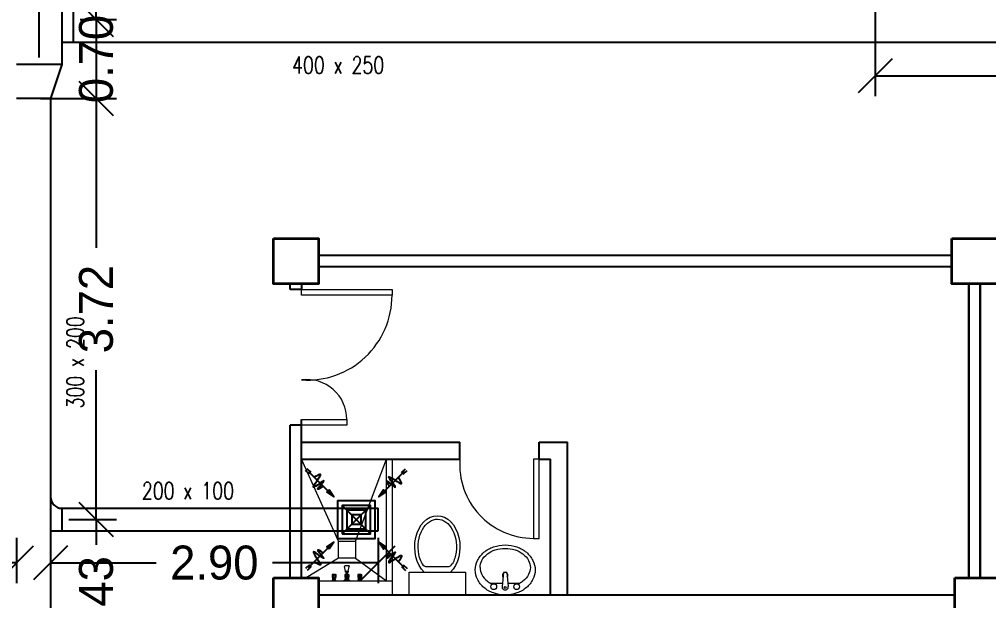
# Model space of a CAD drawing. Header units: inches. Extents: x 57 to 217, y -85 to 29.
# Drawn here: x 176.32 to 184.89, y -12.95 to -7.81 of the extents above; entities that cross this region are included whole.
import ezdxf

# ---------------------------------------------------------------- set-up
doc = ezdxf.new("R2010")
doc.units = ezdxf.units.IN
doc.header["$MEASUREMENT"] = 0
for name, color, linetype in [('AIR', 7, 'Continuous'), ('AIR-00', 8, 'Continuous'), ('AIR-03', 30, 'Continuous'), ('dimen', 7, 'Continuous'), ('ducting label', 7, 'Continuous'), ('exhaust', 7, 'Continuous')]:
    doc.layers.add(name, color=color, linetype=linetype)
doc.styles.add('Arch-Dim', font='simplex.shx', dxfattribs={"width": 0.75})
doc.dimstyles.new('Copy of dimension', dxfattribs={"dimtxt": 0.3, "dimasz": 0.3, "dimexe": 0.18, "dimexo": 0.0625, "dimgap": 0.09, "dimtad": 0, "dimzin": 0, "dimdsep": 46, "dimtxsty": 'Standard', "dimblk": 'OBLIQUE', "dimcen": 0.09, "dimclrd": 256, "dimclre": 256, "dimclrt": 256, "dimadec": 0, "dimazin": 0, "dimtfac": 1, "dimtofl": 0, "dimtmove": 0, "dimatfit": 3, "dimldrblk": 'OBLIQUE', "dimfxl": 1, "dimtolj": 1, "dimtzin": 0, "dimarcsym": 0})

# ---------------------------------------------------------------- blocks, each defined once
blk = doc.blocks.new('GRILL-C-IN')
at = {"layer": 'AIR-00', "ltscale": 3}
for p, q in [((-0.623, 0.601), (-0.674, 0.651)), ((-0.601, 0.623), (-0.651, 0.674)), ((0.601, 0.623), (0.651, 0.674)), ((0.623, 0.601), (0.674, 0.651)), ((-0.637, 0.637), (-0.3, 0.3)), ((0.637, 0.637), (0.3, 0.3)), ((-0.637, -0.637), (-0.3, -0.3)), ((0.637, -0.637), (0.3, -0.3)), ((-0.623, -0.601), (-0.674, -0.651)), ((-0.601, -0.623), (-0.651, -0.674)), ((0.601, -0.623), (0.651, -0.674)), ((0.623, -0.601), (0.674, -0.651))]:
    blk.add_line(p, q, dxfattribs=at)
at = {"layer": 'AIR-00', "color": 50}
for p, q in [((-0.188, 0.187), (0.187, -0.188)), ((0.187, 0.187), (-0.188, -0.188))]:
    blk.add_line(p, q, dxfattribs=at)
at = {"layer": 'AIR-00', "ltscale": 3}
for points in [[(-0.362, 0.393), (-0.393, 0.362), (-0.3, 0.3)], [(0.393, 0.362), (0.362, 0.393), (0.3, 0.3)], [(-0.362, -0.393), (-0.393, -0.362), (-0.3, -0.3)], [(0.393, -0.362), (0.362, -0.393), (0.3, -0.3)]]:
    blk.add_lwpolyline(points, close=True, dxfattribs=at)
at = {"layer": 'AIR-00', "color": 50}
for points in [[(-0.188, -0.188), (0.187, -0.188), (0.187, 0.187), (-0.188, 0.187)], [(-0.125, -0.125), (0.125, -0.125), (0.125, 0.125), (-0.125, 0.125)], [(-0.062, -0.062), (0.062, -0.062), (0.062, 0.062), (-0.062, 0.062)]]:
    blk.add_lwpolyline(points, close=True, dxfattribs=at)
at = {"layer": 'AIR-00', "ltscale": 3}
for points in [[(-0.441, 0.441), (-0.512, 0.404), (-0.432, 0.514), (-0.568, 0.43), (-0.477, 0.6), (-0.561, 0.561)], [(0.441, 0.441), (0.404, 0.512), (0.514, 0.432), (0.43, 0.568), (0.6, 0.477), (0.561, 0.561)], [(-0.441, -0.441), (-0.512, -0.404), (-0.432, -0.514), (-0.568, -0.43), (-0.477, -0.6), (-0.561, -0.561)], [(0.441, -0.441), (0.404, -0.512), (0.514, -0.432), (0.43, -0.568), (0.6, -0.477), (0.561, -0.561)]]:
    blk.add_spline(points, degree=3, dxfattribs=at)
for points in [[(-0.3, 0.3), (-0.362, 0.393), (-0.393, 0.362)], [(0.3, 0.3), (0.393, 0.362), (0.362, 0.393)], [(-0.3, -0.3), (-0.362, -0.393), (-0.393, -0.362)], [(0.3, -0.3), (0.393, -0.362), (0.362, -0.393)]]:
    blk.add_solid(points, dxfattribs=at)
at = {"layer": 'AIR-03', "color": 6}
blk.add_lwpolyline([(-0.25, -0.25), (0.25, -0.25), (0.25, 0.25), (-0.25, 0.25)], close=True, dxfattribs=at)
blk = doc.blocks.new('_Oblique')
at = {"color": 0, "linetype": 'ByBlock', "lineweight": -2}
blk.add_line((-0.5, -0.5), (0.5, 0.5), dxfattribs=at)
blk = doc.blocks.new('*D41')
at = {"layer": 'Defpoints', "color": 0, "transparency": 16777216}
for p in [(176.7991, 8.9234), (176.7991, -7.8096), (177.003, -7.8096)]:
    blk.add_point(p, dxfattribs=at)
at = {"layer": 'dimen', "lineweight": -2, "transparency": 16777216}
for p, q in [((176.8616, 8.9234), (177.183, 8.9234)), ((177.003, 8.9234), (177.003, 1.1969)), ((177.003, -7.8096), (177.003, -0.0831)), ((176.8616, -7.8096), (177.183, -7.8096))]:
    blk.add_line(p, q, dxfattribs=at)
at = {"layer": 'dimen', "lineweight": -2, "transparency": 16777216, "xscale": 0.3, "yscale": 0.3, "zscale": 0.3}
for p, rotation in [((177.003, 8.9234), 90), ((177.003, -7.8096), 270)]:
    blk.add_blockref('_Oblique', p, dxfattribs=dict(at, rotation=rotation))
at = {"layer": 'dimen', "transparency": 16777216, "insert": (177.003, 0.5569), "char_height": 0.3, "attachment_point": 5, "rotation": 90}
blk.add_mtext('\\A1;16.73', dxfattribs=at)
blk = doc.blocks.new('*D43')
at = {"layer": 'Defpoints', "color": 0, "transparency": 16777216}
for p in [(176.7991, -7.8096), (176.4491, -8.5096), (177.003, -8.5096)]:
    blk.add_point(p, dxfattribs=at)
at = {"layer": 'dimen', "lineweight": -2, "transparency": 16777216}
for p, q in [((176.8616, -7.8096), (177.183, -7.8096)), ((177.003, -7.8096), (177.003, -8.5096)), ((176.5116, -8.5096), (177.183, -8.5096))]:
    blk.add_line(p, q, dxfattribs=at)
at = {"layer": 'dimen', "lineweight": -2, "transparency": 16777216, "xscale": 0.3, "yscale": 0.3, "zscale": 0.3}
for p, rotation in [((177.003, -7.8096), 90), ((177.003, -8.5096), 270)]:
    blk.add_blockref('_Oblique', p, dxfattribs=dict(at, rotation=rotation))
at = {"layer": 'dimen', "transparency": 16777216, "insert": (177.003, -8.1596), "char_height": 0.3, "attachment_point": 5, "rotation": 90}
blk.add_mtext('\\A1;0.70', dxfattribs=at)
blk = doc.blocks.new('*D44')
at = {"layer": 'Defpoints', "color": 0, "transparency": 16777216}
for p in [(176.4491, -8.5096), (176.6991, -12.2305), (177.003, -12.2305)]:
    blk.add_point(p, dxfattribs=at)
at = {"layer": 'dimen', "lineweight": -2, "transparency": 16777216}
for p, q in [((176.5116, -8.5096), (177.183, -8.5096)), ((177.003, -8.5096), (177.003, -9.8301)), ((177.003, -12.2305), (177.003, -10.9101)), ((176.7616, -12.2305), (177.183, -12.2305))]:
    blk.add_line(p, q, dxfattribs=at)
at = {"layer": 'dimen', "lineweight": -2, "transparency": 16777216, "xscale": 0.3, "yscale": 0.3, "zscale": 0.3}
for p, rotation in [((177.003, -8.5096), 90), ((177.003, -12.2305), 270)]:
    blk.add_blockref('_Oblique', p, dxfattribs=dict(at, rotation=rotation))
at = {"layer": 'dimen', "transparency": 16777216, "insert": (177.003, -10.3701), "char_height": 0.3, "attachment_point": 5, "rotation": 90}
blk.add_mtext('\\A1;3.72', dxfattribs=at)
blk = doc.blocks.new('*D45')
at = {"layer": 'Defpoints', "color": 0, "transparency": 16777216}
for p in [(176.6991, -12.2305), (176.6991, -13.6569), (177.003, -13.6569)]:
    blk.add_point(p, dxfattribs=at)
at = {"layer": 'dimen', "lineweight": -2, "transparency": 16777216}
for p, q in [((176.7616, -12.2305), (177.183, -12.2305)), ((177.003, -12.2305), (177.003, -12.4537)), ((177.003, -13.6569), (177.003, -13.4337)), ((176.7616, -13.6569), (177.183, -13.6569))]:
    blk.add_line(p, q, dxfattribs=at)
at = {"layer": 'dimen', "lineweight": -2, "transparency": 16777216, "xscale": 0.3, "yscale": 0.3, "zscale": 0.3}
for p, rotation in [((177.003, -12.2305), 90), ((177.003, -13.6569), 270)]:
    blk.add_blockref('_Oblique', p, dxfattribs=dict(at, rotation=rotation))
at = {"layer": 'dimen', "transparency": 16777216, "insert": (177.003, -12.9437), "char_height": 0.3, "attachment_point": 5, "rotation": 90}
blk.add_mtext('\\A1;1.43', dxfattribs=at)
blk = doc.blocks.new('*D46')
at = {"layer": 'Defpoints', "color": 0, "transparency": 16777216}
for p in [(174.9457, -12.3305), (176.2991, -12.3305), (174.9457, -12.6124)]:
    blk.add_point(p, dxfattribs=at)
at = {"layer": 'dimen', "lineweight": -2, "transparency": 16777216}
for p, q in [((174.9457, -12.393), (174.9457, -12.7924)), ((176.2991, -12.393), (176.2991, -12.7924)), ((174.9457, -12.6124), (175.1324, -12.6124)), ((176.2991, -12.6124), (176.1124, -12.6124))]:
    blk.add_line(p, q, dxfattribs=at)
at = {"layer": 'dimen', "lineweight": -2, "transparency": 16777216, "xscale": 0.3, "yscale": 0.3, "zscale": 0.3, "rotation": 180}
blk.add_blockref('_Oblique', (174.9457, -12.6124), dxfattribs=at)
at = {"layer": 'dimen', "lineweight": -2, "transparency": 16777216, "xscale": 0.3, "yscale": 0.3, "zscale": 0.3}
blk.add_blockref('_Oblique', (176.2991, -12.6124), dxfattribs=at)
at = {"layer": 'dimen', "transparency": 16777216, "insert": (175.6224, -12.6124), "char_height": 0.3, "attachment_point": 5}
blk.add_mtext('\\A1;1.35', dxfattribs=at)
blk = doc.blocks.new('*D48')
at = {"layer": 'Defpoints', "color": 0, "transparency": 16777216}
for p in [(176.5991, -12.3305), (179.4968, -12.3305), (179.4968, -12.6124)]:
    blk.add_point(p, dxfattribs=at)
at = {"layer": 'dimen', "lineweight": -2, "transparency": 16777216}
for p, q in [((176.5991, -12.393), (176.5991, -12.7924)), ((179.4968, -12.393), (179.4968, -12.7924)), ((176.5991, -12.6124), (177.5329, -12.6124)), ((179.4968, -12.6124), (178.5629, -12.6124))]:
    blk.add_line(p, q, dxfattribs=at)
at = {"layer": 'dimen', "lineweight": -2, "transparency": 16777216, "xscale": 0.3, "yscale": 0.3, "zscale": 0.3, "rotation": 180}
blk.add_blockref('_Oblique', (176.5991, -12.6124), dxfattribs=at)
at = {"layer": 'dimen', "lineweight": -2, "transparency": 16777216, "xscale": 0.3, "yscale": 0.3, "zscale": 0.3}
blk.add_blockref('_Oblique', (179.4968, -12.6124), dxfattribs=at)
at = {"layer": 'dimen', "transparency": 16777216, "insert": (178.0479, -12.6124), "char_height": 0.3, "attachment_point": 5}
blk.add_mtext('\\A1;2.90', dxfattribs=at)
blk = doc.blocks.new('*D64')
at = {"layer": 'Defpoints', "color": 0, "transparency": 16777216}
for p in [(183.8912, -7.3394), (183.8912, -7.5096), (176.4991, -8.2096)]:
    blk.add_point(p, dxfattribs=at)
at = {"layer": 'dimen', "lineweight": -2, "transparency": 16777216}
for p, q in [((176.4991, -8.1471), (176.4991, -7.1594)), ((183.8912, -7.4471), (183.8912, -7.1594)), ((176.4991, -7.3394), (179.6551, -7.3394)), ((183.8912, -7.3394), (180.7351, -7.3394))]:
    blk.add_line(p, q, dxfattribs=at)
at = {"layer": 'dimen', "lineweight": -2, "transparency": 16777216, "xscale": 0.3, "yscale": 0.3, "zscale": 0.3, "rotation": 180}
blk.add_blockref('_Oblique', (176.4991, -7.3394), dxfattribs=at)
at = {"layer": 'dimen', "lineweight": -2, "transparency": 16777216, "xscale": 0.3, "yscale": 0.3, "zscale": 0.3}
blk.add_blockref('_Oblique', (183.8912, -7.3394), dxfattribs=at)
at = {"layer": 'dimen', "transparency": 16777216, "insert": (180.1951, -7.3394), "char_height": 0.3, "attachment_point": 5}
blk.add_mtext('\\A1;7.39', dxfattribs=at)
blk = doc.blocks.new('*D65')
at = {"layer": 'Defpoints', "color": 0, "transparency": 16777216}
for p in [(183.8912, -7.5096), (186.9985, -8.1096), (186.9985, -8.3082)]:
    blk.add_point(p, dxfattribs=at)
at = {"layer": 'dimen', "lineweight": -2, "transparency": 16777216}
for p, q in [((183.8912, -7.5721), (183.8912, -8.4882)), ((186.9985, -8.1721), (186.9985, -8.4882)), ((183.8912, -8.3082), (185.0049, -8.3082)), ((186.9985, -8.3082), (185.8849, -8.3082))]:
    blk.add_line(p, q, dxfattribs=at)
at = {"layer": 'dimen', "lineweight": -2, "transparency": 16777216, "xscale": 0.3, "yscale": 0.3, "zscale": 0.3, "rotation": 180}
blk.add_blockref('_Oblique', (183.8912, -8.3082), dxfattribs=at)
at = {"layer": 'dimen', "lineweight": -2, "transparency": 16777216, "xscale": 0.3, "yscale": 0.3, "zscale": 0.3}
blk.add_blockref('_Oblique', (186.9985, -8.3082), dxfattribs=at)
at = {"layer": 'dimen', "transparency": 16777216, "insert": (185.4449, -8.3082), "char_height": 0.3, "attachment_point": 5}
blk.add_mtext('\\A1;3.11', dxfattribs=at)

msp = doc.modelspace()

# ---------------------------------------------------------------- linework, layer by layer
at = {"color": 8, "lineweight": 25}
for p, q in [((184.5699, -9.8967), (178.9699, -9.8967)), ((184.5699, -9.9967), (178.9699, -9.9967)), ((178.7199, -10.1967), (178.7199, -10.1467)), ((178.8199, -10.1967), (178.7199, -10.1967)), ((178.8199, -10.1467), (178.8199, -10.1967)), ((184.7199, -12.7446), (184.7199, -10.1467)), ((184.7199, -10.1467), (184.7199, -12.7446)), ((184.8199, -12.7446), (184.8199, -10.1467)), ((184.8199, -10.1467), (184.8199, -12.7446)), ((178.7199, -12.7467), (178.7199, -11.3967)), ((178.8199, -11.3967), (178.7199, -11.3967)), ((178.7199, -12.7467), (178.7199, -11.3967)), ((178.8199, -12.7467), (178.8199, -11.3467)), ((178.9699, -12.8967), (184.5948, -12.8967))]:
    msp.add_line(p, q, dxfattribs=at)
at = {"color": 8, "lineweight": 25, "ltscale": 0.3}
for p, q in [((178.8199, -11.5467), (180.2199, -11.5467)), ((180.2199, -11.6967), (180.2199, -11.5467)), ((180.9199, -11.5467), (181.1699, -11.5467)), ((180.9199, -11.6967), (180.9199, -11.5467)), ((181.1699, -12.8967), (181.1699, -11.5467)), ((178.8199, -11.6967), (180.2199, -11.6967)), ((180.9199, -11.6967), (181.0199, -11.6967)), ((181.0199, -12.8967), (181.0199, -11.6967))]:
    msp.add_line(p, q, dxfattribs=at)
at = {"color": 8, "lineweight": 9, "ltscale": 0.3}
for p, q in [((179.1449, -12.4217), (178.8199, -11.6967)), ((179.2949, -12.4217), (179.5699, -11.6967)), ((179.1449, -12.5717), (178.8605, -12.7467)), ((179.2949, -12.5717), (179.5699, -12.7717))]:
    msp.add_line(p, q, dxfattribs=at)
at = {"color": 8, "lineweight": 9}
for p, q in [((178.8199, -12.6467), (178.8199, -12.7467)), ((179.2075, -12.6863), (179.199, -12.6444)), ((179.2392, -12.6398), (179.2005, -12.6398)), ((179.2322, -12.6863), (179.2407, -12.6444)), ((179.9293, -12.6467), (180.1103, -12.6467)), ((178.7199, -12.6967), (178.7199, -12.7467)), ((179.0892, -12.7709), (179.0926, -12.7641)), ((179.0932, -12.7145), (179.0896, -12.7164)), ((179.0896, -12.7164), (179.1229, -12.7164)), ((179.0896, -12.7164), (179.0896, -12.7384)), ((179.0896, -12.7384), (179.0918, -12.7424)), ((179.0922, -12.7442), (179.0922, -12.7501)), ((179.0922, -12.7501), (179.093, -12.7524)), ((179.0922, -12.7501), (179.1202, -12.7501)), ((179.0926, -12.7641), (179.1199, -12.7641)), ((179.093, -12.7384), (179.1003, -12.7384)), ((179.093, -12.7524), (179.1195, -12.7524)), ((179.0931, -12.7252), (179.0931, -12.7374)), ((179.0932, -12.713), (179.1193, -12.713)), ((179.0932, -12.713), (179.0932, -12.7145)), ((179.0932, -12.7145), (179.1193, -12.7145)), ((179.0949, -12.7641), (179.0949, -12.7524)), ((179.1002, -12.7251), (179.1002, -12.7372)), ((179.1194, -12.7384), (179.1121, -12.7384)), ((179.1123, -12.7251), (179.1123, -12.7372)), ((179.1176, -12.7641), (179.1176, -12.7524)), ((179.1193, -12.713), (179.1193, -12.7145)), ((179.1193, -12.7145), (179.1229, -12.7164)), ((179.1193, -12.7252), (179.1193, -12.7374)), ((179.1202, -12.7501), (179.1195, -12.7524)), ((179.1233, -12.7709), (179.1199, -12.7641)), ((179.1202, -12.7442), (179.1202, -12.7501)), ((179.1229, -12.7384), (179.1207, -12.7424)), ((179.1229, -12.7164), (179.1229, -12.7384)), ((179.2025, -12.7659), (179.1909, -12.7717)), ((179.2373, -12.7562), (179.2025, -12.7563)), ((179.2025, -12.7563), (179.2025, -12.7659)), ((179.2373, -12.7659), (179.2025, -12.7659)), ((179.2025, -12.7659), (179.2373, -12.7659)), ((179.2068, -12.7145), (179.2032, -12.7164)), ((179.2032, -12.7164), (179.2123, -12.7164)), ((179.2032, -12.7164), (179.2032, -12.7383)), ((179.2032, -12.7383), (179.2054, -12.7424)), ((179.2058, -12.7442), (179.2058, -12.7501)), ((179.2058, -12.7501), (179.2123, -12.7501)), ((179.2058, -12.7501), (179.2066, -12.7524)), ((179.2066, -12.7383), (179.2123, -12.7383)), ((179.2066, -12.7524), (179.2123, -12.7524)), ((179.2068, -12.713), (179.2123, -12.713)), ((179.2068, -12.713), (179.2068, -12.7145)), ((179.2068, -12.7145), (179.2123, -12.7145)), ((179.2068, -12.7252), (179.2068, -12.7373)), ((179.2075, -12.6939), (179.2075, -12.6863)), ((179.2075, -12.6863), (179.2322, -12.6863)), ((179.2075, -12.6863), (179.2322, -12.6863)), ((179.2322, -12.6939), (179.2075, -12.6939)), ((179.2085, -12.7563), (179.2085, -12.7524)), ((179.2123, -12.6939), (179.2123, -12.7563)), ((179.2123, -12.7563), (179.2274, -12.7562)), ((179.2274, -12.7562), (179.2274, -12.6939)), ((179.2274, -12.713), (179.2329, -12.713)), ((179.2274, -12.7145), (179.2329, -12.7145)), ((179.2274, -12.7164), (179.2365, -12.7164)), ((179.2331, -12.7383), (179.2274, -12.7383)), ((179.2274, -12.7501), (179.2339, -12.7501)), ((179.2274, -12.7524), (179.2331, -12.7524)), ((179.2312, -12.7562), (179.2312, -12.7524)), ((179.2322, -12.6863), (179.2322, -12.6939)), ((179.2329, -12.713), (179.2329, -12.7145)), ((179.2329, -12.7145), (179.2365, -12.7164)), ((179.2329, -12.7252), (179.2329, -12.7373)), ((179.2339, -12.7501), (179.2331, -12.7524)), ((179.2339, -12.7442), (179.2339, -12.7501)), ((179.2365, -12.7383), (179.2343, -12.7424)), ((179.2365, -12.7164), (179.2365, -12.7383)), ((179.2373, -12.7659), (179.2373, -12.7562)), ((179.2488, -12.7717), (179.2373, -12.7659)), ((179.3165, -12.7709), (179.3199, -12.7641)), ((179.3204, -12.7145), (179.3168, -12.7164)), ((179.3168, -12.7164), (179.3168, -12.7383)), ((179.3168, -12.7164), (179.3502, -12.7164)), ((179.3168, -12.7383), (179.319, -12.7424)), ((179.3195, -12.7442), (179.3195, -12.7501)), ((179.3195, -12.7501), (179.3475, -12.7501)), ((179.3195, -12.7501), (179.3202, -12.7523)), ((179.3199, -12.7641), (179.3471, -12.7641)), ((179.3202, -12.7523), (179.3468, -12.7523)), ((179.3203, -12.7383), (179.3276, -12.7383)), ((179.3204, -12.713), (179.3204, -12.7145)), ((179.3204, -12.713), (179.3466, -12.713)), ((179.3204, -12.7145), (179.3466, -12.7145)), ((179.3204, -12.7252), (179.3204, -12.7373)), ((179.3221, -12.7641), (179.3221, -12.7523)), ((179.3274, -12.7251), (179.3274, -12.7372)), ((179.3467, -12.7383), (179.3394, -12.7383)), ((179.3396, -12.7251), (179.3396, -12.7372)), ((179.3449, -12.7641), (179.3449, -12.7523)), ((179.3466, -12.713), (179.3466, -12.7145)), ((179.3466, -12.7145), (179.3502, -12.7164)), ((179.3466, -12.7252), (179.3466, -12.7373)), ((179.3475, -12.7501), (179.3468, -12.7523)), ((179.3505, -12.7709), (179.3471, -12.7641)), ((179.3475, -12.7442), (179.3475, -12.7501)), ((179.3502, -12.7383), (179.348, -12.7424)), ((179.3502, -12.7164), (179.3502, -12.7383)), ((179.7699, -12.8967), (179.7699, -12.6967)), ((179.7699, -12.6967), (180.2699, -12.6967)), ((180.2699, -12.6967), (180.2699, -12.8967)), ((180.6054, -12.6988), (180.592, -12.8206)), ((180.6344, -12.6988), (180.6477, -12.8206)), ((178.9699, -12.7717), (179.6199, -12.7717)), ((179.0892, -12.7709), (179.1233, -12.7709)), ((179.0892, -12.7709), (179.0892, -12.7717)), ((179.0892, -12.7717), (179.1233, -12.7717)), ((179.1233, -12.7709), (179.1233, -12.7717)), ((179.1909, -12.7717), (179.2488, -12.7717)), ((179.3165, -12.7709), (179.3165, -12.7717)), ((179.3165, -12.7709), (179.3505, -12.7709)), ((179.3165, -12.7717), (179.3505, -12.7717)), ((179.3505, -12.7709), (179.3505, -12.7717)), ((180.5955, -12.7947), (180.4933, -12.7947)), ((180.2699, -12.8967), (179.7699, -12.8967))]:
    msp.add_line(p, q, dxfattribs=at)
at = {"color": 8, "lineweight": 35}
for points in [[(178.5699, -9.7467), (178.9699, -9.7467), (178.9699, -10.1467), (178.5699, -10.1467)], [(184.5699, -9.7467), (184.9699, -9.7467), (184.9699, -10.1467), (184.5699, -10.1467)], [(178.5699, -12.7467), (178.9699, -12.7467), (178.9699, -13.1467), (178.5699, -13.1467)], [(184.5948, -12.7446), (184.9948, -12.7446), (184.9948, -13.1446), (184.5948, -13.1446)]]:
    msp.add_lwpolyline(points, close=True, dxfattribs=at)
at = {"color": 8, "lineweight": 13, "ltscale": 0.03}
for points in [[(178.8199, -10.2467), (178.8199, -10.1967), (179.6199, -10.1967), (179.6199, -10.2467)], [(178.8199, -11.3967), (178.8199, -11.3467), (179.2199, -11.3467), (179.2199, -11.3967)], [(180.9199, -11.6967), (180.8699, -11.6967), (180.8699, -12.3967), (180.9199, -12.3967)]]:
    msp.add_lwpolyline(points, close=True, dxfattribs=at)
at = {"color": 8, "lineweight": 9, "ltscale": 0.3}
msp.add_lwpolyline([(179.5699, -12.7717), (179.5699, -11.6967), (179.6199, -11.6967), (179.6199, -12.8967), (179.6199, -12.8967)], dxfattribs=at)
at = {"color": 8, "lineweight": 9, "ltscale": 0.03}
msp.add_lwpolyline([(179.2949, -12.5717), (179.1449, -12.5717), (179.1449, -12.4217), (179.2949, -12.4217)], close=True, dxfattribs=at)
at = {"color": 8, "lineweight": 9}
msp.add_lwpolyline([(180.3549, -12.6757, -0.11576), (180.3742, -12.5932, -0.104047), (180.4325, -12.5194, -0.090875), (180.5164, -12.472, -0.083344), (180.6199, -12.4547, -0.083344), (180.7233, -12.472, -0.090875), (180.8072, -12.5194, -0.104047), (180.8655, -12.5932, -0.11576), (180.8849, -12.6757, -0.11576), (180.8655, -12.7582, -0.104047), (180.8072, -12.8319, -0.090875), (180.7233, -12.8793, -0.083344), (180.6199, -12.8967, -0.083344), (180.5164, -12.8793, -0.090875), (180.4325, -12.8319, -0.104047), (180.3742, -12.7582, -0.11576)], format="xyb", close=True, dxfattribs=at)
msp.add_lwpolyline([(180.3974, -12.6547, -0.124838), (180.4132, -12.5921, -0.105788), (180.4625, -12.5345, -0.086697), (180.5323, -12.4982, -0.076776), (180.6199, -12.4847, -0.076776), (180.7075, -12.4982, -0.086697), (180.7772, -12.5345, -0.105788), (180.8265, -12.5921, -0.124838), (180.8424, -12.6547, -0.124838), (180.8265, -12.7172, -0.105788), (180.7772, -12.7749, -0.040067), (180.7465, -12.7947), (180.6442, -12.7947, -0.040067)], format="xyb", dxfattribs=at)
for centre, radius in [((180.5183, -12.8237), 0.0255), ((180.6199, -12.8302), 0.0095), ((180.7215, -12.8237), 0.0255)]:
    msp.add_circle(centre, radius, dxfattribs=at)
at = {"color": 8, "lineweight": 13, "ltscale": 0.03}
for centre, radius, start, end in [((178.8683, -10.2467), 0.7516, 266.30478, 0), ((178.8667, -11.3467), 0.3531, 0, 97.62815), ((180.8699, -11.7449), 0.6518, 175.75781, 270)]:
    msp.add_arc(centre, radius, start, end, dxfattribs=at)
at = {"color": 8, "lineweight": 9}
for centre, radius, start, end in [((179.9293, -12.5967), 0.05, 208.15006, 270), ((180.1103, -12.5967), 0.05, 270, 331.99164), ((180.5287, -12.6547), 0.1313, 180, 208.46356), ((180.5726, -12.6309), 0.1812, 208.46356, 232.61855), ((180.6199, -12.7217), 0.025, 126.30681, 221.20218), ((180.6199, -12.7925), 0.0948, 81.20259, 98.79741), ((180.6199, -12.7217), 0.025, 71.37929, 108.62071), ((180.6199, -12.7217), 0.025, 318.79782, 53.69319), ((180.6012, -12.5934), 0.2284, 232.61855, 241.79625), ((180.6199, -12.8237), 0.028, 173.75449, 6.24551)]:
    msp.add_arc(centre, radius, start, end, dxfattribs=at)
at = {"color": 8, "lineweight": 9, "extrusion": (0, 0, -1)}
msp.add_ellipse((180.0199, -12.4717), major_axis=(0, -0.275), ratio=0.727273, start_param=0.612555, end_param=5.670631, dxfattribs=at)
at = {"color": 8, "lineweight": 9}
msp.add_ellipse((179.2025, -12.643), major_axis=(-0.00268, 0.00268), ratio=1, start_param=-0.216453, end_param=1.153609, dxfattribs=at)
at = {"color": 8, "lineweight": 9, "extrusion": (4.99074e-41, 2.88216e-41, -1)}
for centre, major_axis, start_param, end_param in [((179.2372, -12.643), (-0.00268, 0.00268), 1.354119, 2.724181), ((179.0805, -12.726), (0.00896, 0.00896), 0.011497, 0.722582), ((179.078, -12.7313), (-0.0118, 0.0118), 2.876824, 3.009049), ((179.0884, -12.7442), (-0.00268, 0.00268), 1.862141, 2.356082), ((179.0894, -12.7374), (-0.00268, 0.00268), 2.356082, 2.983721), ((179.1106, -12.7259), (0.00738, 0.00738), 4.000472, 4.78527), ((179.104, -12.7372), (0.00268, 0.00268), 3.299239, 3.926878), ((179.111, -12.7321), (-0.00887, 0.00887), 4.509022, 4.870036), ((179.1062, -12.7208), (0.00268, 0.00268), -1.497915, -0.073106), ((179.1062, -12.7394), (0.00268, 0.00268), 1.773938, 2.938226), ((179.1014, -12.7321), (-0.00887, 0.00887), 2.983721, 3.344735), ((179.1019, -12.7259), (-0.00738, 0.00738), 1.497691, 2.282489), ((179.1085, -12.7372), (0.00268, 0.00268), 0.785286, 1.412925), ((179.132, -12.726), (-0.00896, 0.00896), 5.560378, 6.271464), ((179.1231, -12.7374), (-0.00268, 0.00268), 4.870036, 5.497675), ((179.1345, -12.7313), (0.0118, 0.0118), 3.273911, 3.406137), ((179.124, -12.7442), (-0.00268, 0.00268), 5.497675, 5.991616), ((179.1941, -12.726), (0.00896, 0.00896), 0.011497, 0.722582), ((179.1916, -12.7313), (-0.0118, 0.0118), 2.876824, 3.009049), ((179.2021, -12.7442), (0.00268, 0.00268), 0.291344, 0.785286), ((179.203, -12.7373), (0.00268, 0.00268), 0.785286, 1.412925), ((179.2456, -12.726), (0.00896, 0.00896), 3.989582, 4.700667), ((179.2367, -12.7373), (0.00268, 0.00268), 3.299239, 3.926878), ((179.2481, -12.7313), (-0.0118, 0.0118), 4.844707, 4.976933), ((179.2377, -12.7442), (0.00268, 0.00268), 3.926878, 4.42082), ((179.3078, -12.726), (0.00896, 0.00896), 0.011497, 0.722582), ((179.3052, -12.7313), (0.0118, 0.0118), 1.306028, 1.438253), ((179.3157, -12.7442), (-0.00268, 0.00268), 1.862141, 2.356082), ((179.3166, -12.7373), (-0.00268, 0.00268), 2.356082, 2.983721), ((179.3378, -12.7258), (0.00738, 0.00738), 4.000472, 4.78527), ((179.3312, -12.7372), (0.00268, 0.00268), 3.299239, 3.926878), ((179.3383, -12.7321), (-0.00887, 0.00887), 4.509022, 4.870036), ((179.3335, -12.7208), (0.00268, 0.00268), -1.497915, -0.073106), ((179.3335, -12.7394), (0.00268, 0.00268), 1.773938, 2.938226), ((179.3287, -12.7321), (-0.00887, 0.00887), 2.983721, 3.344735), ((179.3292, -12.7258), (-0.00738, 0.00738), 1.497691, 2.282489), ((179.3358, -12.7372), (0.00268, 0.00268), 0.785286, 1.412925), ((179.3592, -12.726), (-0.00896, 0.00896), 5.560378, 6.271464), ((179.3504, -12.7373), (-0.00268, 0.00268), 4.870036, 5.497675), ((179.3618, -12.7313), (0.0118, 0.0118), 3.273911, 3.406137), ((179.3513, -12.7442), (-0.00268, 0.00268), 5.497675, 5.991616)]:
    msp.add_ellipse(centre, major_axis=major_axis, ratio=1, start_param=start_param, end_param=end_param, dxfattribs=at)
at = {"color": 8, "lineweight": 9}
msp.add_open_spline([(179.8852, -12.6203), (179.8764, -12.6039), (179.869, -12.5858), (179.8421, -12.4946), (179.8472, -12.4074), (179.905, -12.2758), (179.9551, -12.2345), (180.0532, -12.221), (180.1053, -12.247), (180.1794, -12.3582), (180.1972, -12.4419), (180.1816, -12.5557), (180.1701, -12.5906), (180.1544, -12.6202)], degree=3, knots=[0.937253, 0.937253, 0.937253, 0.937253, 1.185372, 1.185372, 2.113864, 2.113864, 3.042356, 3.042356, 3.970847, 3.970847, 4.899339, 4.899339, 5.346062, 5.346062, 5.346062, 5.346062], dxfattribs=at)
at = {"layer": 'exhaust'}
for p, q in [((176.6991, 14.508), (176.6991, -8.2096)), ((176.7991, -7.6096), (176.7991, -8.0096)), ((176.6991, -8.0096), (209.4029, -8.0096)), ((176.6991, -8.2096), (176.2991, -8.2096)), ((176.6991, -8.2096), (176.5991, -8.5096)), ((176.5991, -8.5096), (176.2991, -8.5096)), ((176.5991, -8.5096), (176.5991, -13.9569)), ((176.6991, -12.1305), (179.4968, -12.1305)), ((176.6991, -12.1305), (176.6991, -12.3305)), ((179.4968, -12.3305), (179.4968, -12.1305)), ((176.5991, -12.3305), (179.4968, -12.3305))]:
    msp.add_line(p, q, dxfattribs=at)
msp.add_arc((176.6991, -12.0305), 0.1, 180, 270, dxfattribs=at)

# ---------------------------------------------------------------- block references
at = {"layer": 'AIR', "xscale": 0.6658363358532475, "yscale": 0.6658363358532475, "zscale": 0.6658363358532475}
msp.add_blockref('GRILL-C-IN', (179.3037, -12.2305), dxfattribs=at)

# ---------------------------------------------------------------- texts
at = {"layer": 'ducting label', "color": 240, "linetype": 'Continuous', "true_color": 0xed1f24, "char_height": 0.15, "attachment_point": 1, "style": 'Arch-Dim'}
for s, insert in [('\\A1;400 x 250', (178.7354, -8.1382)), ('\\A1;200 x 100', (177.4069, -11.9013))]:
    msp.add_mtext_dynamic_manual_height_columns(s, width=1.195152, gutter_width=1.011, heights=[0], dxfattribs=dict(at, insert=insert))
at = {"layer": 'ducting label', "color": 240, "linetype": 'Continuous', "true_color": 0xed1f24, "insert": (176.7435, -11.2488), "char_height": 0.15, "attachment_point": 1, "rotation": 90, "style": 'Arch-Dim'}
msp.add_mtext_dynamic_manual_height_columns('\\A1;300 x 200', width=1.195152, gutter_width=1.011, heights=[0], dxfattribs=at)

# ---------------------------------------------------------------- dimensions: what is measured, and where the dimension line sits
at = {"layer": 'dimen'}
for base, p1, p2, picture, middle in [((177.003, -7.8096), (176.7991, 8.9234), (176.7991, -7.8096), '*D41', (177.003, 0.5569)), ((177.003, -12.2305), (176.4491, -8.5096), (176.6991, -12.2305), '*D44', (177.003, -10.3701)), ((177.003, -13.6569), (176.6991, -12.2305), (176.6991, -13.6569), '*D45', (177.003, -12.9437))]:
    dim = msp.add_linear_dim(base=base, p1=p1, p2=p2, angle=90, dimstyle='Copy of dimension', dxfattribs=at)
    dim.commit()
    dim.dimension.update_dxf_attribs({"geometry": picture, "text_midpoint": middle})
for base, p1, p2, picture, middle in [((183.8912, -7.3394), (176.4991, -8.2096), (183.8912, -7.5096), '*D64', (180.1951, -7.3394)), ((186.9985, -8.3082), (183.8912, -7.5096), (186.9985, -8.1096), '*D65', (185.4449, -8.3082)), ((174.9457, -12.6124), (176.2991, -12.3305), (174.9457, -12.3305), '*D46', (175.6224, -12.6124)), ((179.4968, -12.6124), (176.5991, -12.3305), (179.4968, -12.3305), '*D48', (178.0479, -12.6124))]:
    dim = msp.add_linear_dim(base=base, p1=p1, p2=p2, dimstyle='Copy of dimension', dxfattribs=at)
    dim.commit()
    dim.dimension.update_dxf_attribs({"geometry": picture, "text_midpoint": middle})
dim = msp.add_linear_dim(base=(177.003, -8.5096), p1=(176.7991, -7.8096), p2=(176.4491, -8.5096), angle=90, dimstyle='Copy of dimension', dxfattribs=at)
dim.commit()
dim.dimension.update_dxf_attribs({"geometry": '*D43', "text_midpoint": (177.003, -8.1596), "dimtype": 160})

doc.saveas('drawing.dxf')
